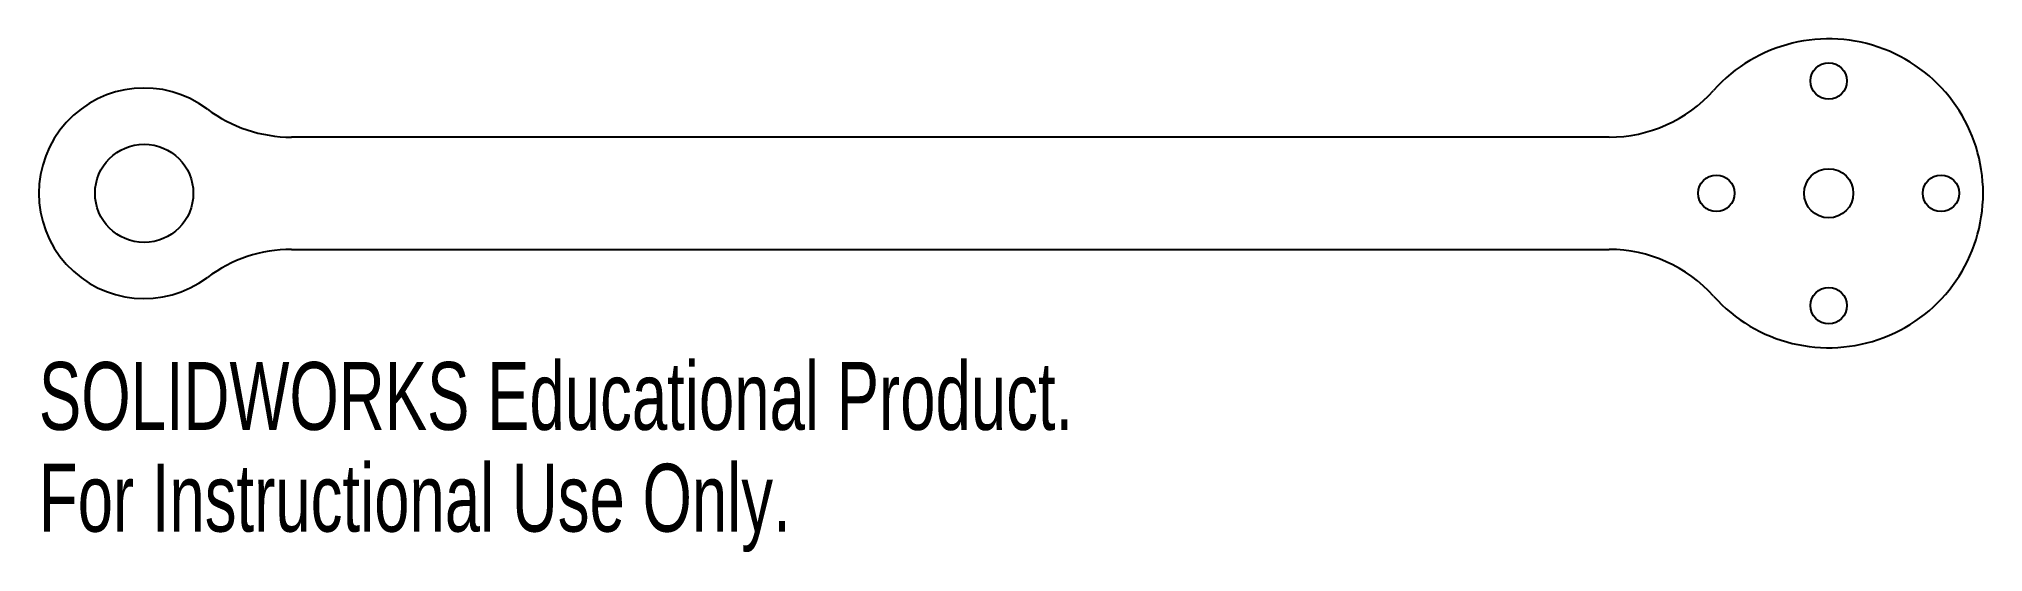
# Model space of a CAD drawing. Header units: millimetres. Extents: x -7 to 131, y -26 to 11.
import ezdxf

# ---------------------------------------------------------------- set-up
doc = ezdxf.new("R2010")
doc.units = ezdxf.units.MM
doc.styles.add('SLDTEXTSTYLE0', font='TXT', dxfattribs={"width": 0.7})

msp = doc.modelspace()

# ---------------------------------------------------------------- linework, layer by layer
at = {"color": 7, "linetype": 'Continuous', "lineweight": 25}
for p, q in [((104.35, 4), (10.5, 4)), ((10.5, -4), (104.35, -4))]:
    msp.add_line(p, q, dxfattribs=at)
for centre, radius in [((120, 8), 1.3), ((0, 0), 3.5), ((120, 0), 1.75), ((112, 0), 1.3), ((128, 0), 1.3), ((120, -8), 1.3)]:
    msp.add_circle(centre, radius, dxfattribs=at)
for centre, radius, start, end in [((120, 0), 11, 221.8103, 138.1897), ((0, 0), 7.5, 53.1301, 306.8699), ((104.35, 14), 10, 270, 318.1897), ((10.5, 14), 10, 233.1301, 270), ((10.5, -14), 10, 90, 126.8699), ((104.35, -14), 10, 41.8103, 90)]:
    msp.add_arc(centre, radius, start, end, dxfattribs=at)

# ---------------------------------------------------------------- texts
at = {"color": 7, "linetype": 'Continuous', "char_height": 4.8336, "attachment_point": 1, "style": 'SLDTEXTSTYLE0'}
for s, insert in [('SOLIDWORKS Educational Product.', (-7.5, -12.02)), ('For Instructional Use Only.', (-7.5, -19.27))]:
    msp.add_mtext(s, dxfattribs=dict(at, insert=insert))

doc.saveas('drawing.dxf')
